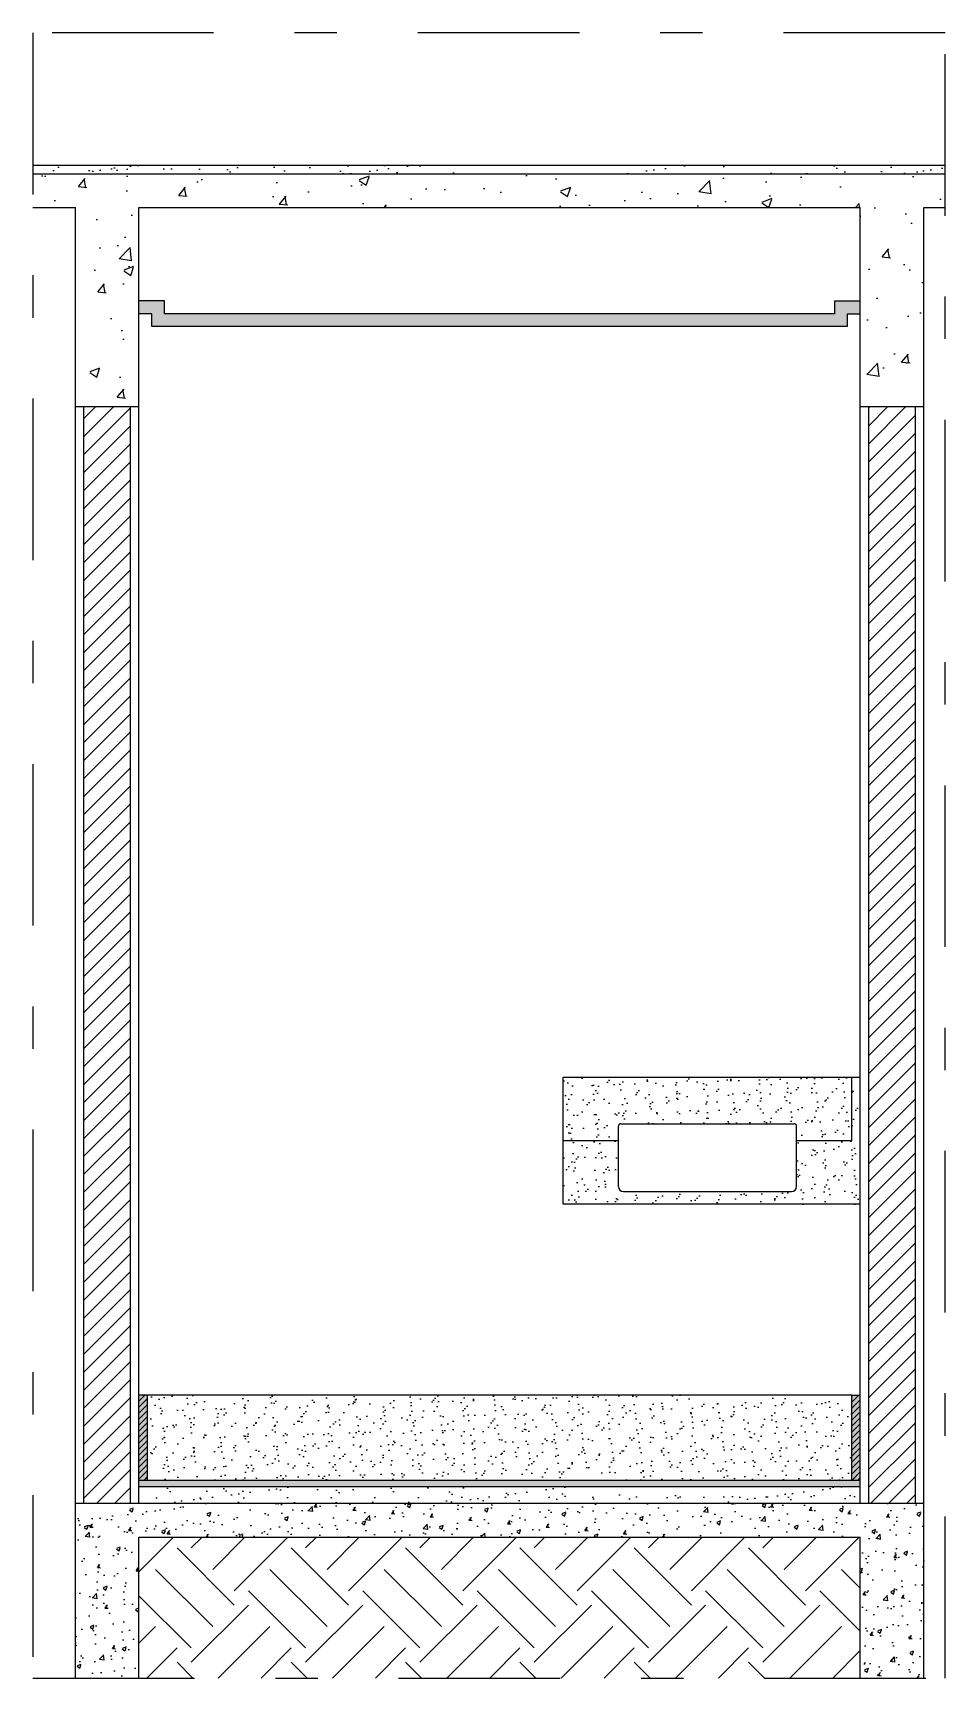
# Model space of a CAD drawing. Header units: millimetres. Extents: x 1999 to 2304, y 1614 to 1800.
# Drawn here: x 2231.568 to 2233.718, y 1625.67 to 1629.549 of the extents above; entities that cross this region are included whole.
import ezdxf

# ---------------------------------------------------------------- set-up
doc = ezdxf.new("R2010")
doc.units = ezdxf.units.MM
doc.header["$LTSCALE"] = 0.03
doc.linetypes.add('DASHDOT', pattern=[25.4, 12.7, -6.35, 0, -6.35])
for name, color, linetype in [('BANCADAS', 5, 'Continuous'), ('LOUÇAS E METAIS', 5, 'Continuous'), ('PL09', 9, 'Continuous'), ('PL1', 1, 'Continuous'), ('PL2', 2, 'Continuous'), ('PL251', 251, 'Continuous'), ('PL3', 3, 'Continuous'), ('PL6', 6, 'Continuous'), ('Vista Bancadas', 3, 'Continuous')]:
    doc.layers.add(name, color=color, linetype=linetype)
pattern_1 = [(45, (0, 0), (-0.02121320344, 0.02121320344), [])]
pattern_2 = [(45, (0, 0), (-0.007071067812, 0.007071067812), [])]

msp = doc.modelspace()

# ---------------------------------------------------------------- hatches: boundary and pattern name
at = {"layer": 'BANCADAS', "ltscale": 100}
h = msp.add_hatch(dxfattribs=at)
h.set_pattern_fill('AR-SAND', color=251, scale=0.001, angle=90)
h.paths.add_polyline_path([(2232.9485, 1626.8292), (2232.9485, 1626.9369), (2232.8185, 1626.9369), (2232.8185, 1626.7869), (2233.5185, 1626.7869), (2233.5185, 1627.0869), (2233.4985, 1627.0869), (2233.4985, 1626.9369), (2233.3685, 1626.9369), (2233.3685, 1626.8292, -0.414214), (2233.3562, 1626.8169), (2232.9608, 1626.8169, -0.414214)])
h = msp.add_hatch(dxfattribs=at)
h.set_pattern_fill('AR-SAND', color=251, scale=0.001, angle=90)
h.paths.add_polyline_path([(2233.4985, 1627.0869), (2232.8185, 1627.0869), (2232.8185, 1626.9369), (2232.9485, 1626.9369), (2232.9485, 1626.9713, -0.414214), (2232.954, 1626.9769), (2233.3629, 1626.9769, -0.414214), (2233.3685, 1626.9713), (2233.3685, 1626.9369), (2233.4985, 1626.9369)])
h = msp.add_hatch(color=9, dxfattribs=at)
h.dxf.hatch_style = 1
h.paths.add_polyline_path([(2231.8385, 1626.3369), (2231.8185, 1626.3369), (2231.8185, 1626.1369), (2231.8385, 1626.1369)])
h = msp.add_hatch(dxfattribs=at)
h.set_pattern_fill('_USER', color=6, scale=0.01, angle=45, pattern_type=0)
h.set_pattern_definition(pattern_2)
h.paths.add_polyline_path([(2231.8385, 1626.3369), (2231.8185, 1626.3369), (2231.8185, 1626.1369), (2231.8385, 1626.1369)])
h = msp.add_hatch(dxfattribs=at)
h.set_pattern_fill('AR-SAND', color=251, scale=0.001, angle=90)
h.paths.add_polyline_path([(2233.4985, 1626.3369), (2231.8385, 1626.3369), (2231.8385, 1626.1369), (2233.4985, 1626.1369)])
h = msp.add_hatch(color=9, dxfattribs=at)
h.dxf.hatch_style = 1
h.paths.add_polyline_path([(2233.5185, 1626.3369), (2233.4985, 1626.3369), (2233.4985, 1626.1369), (2233.5185, 1626.1369)])
h = msp.add_hatch(dxfattribs=at)
h.set_pattern_fill('_USER', color=6, scale=0.01, angle=45, pattern_type=0)
h.set_pattern_definition(pattern_2)
h.paths.add_polyline_path([(2233.5185, 1626.3369), (2233.4985, 1626.3369), (2233.4985, 1626.1369), (2233.5185, 1626.1369)])
at = {"layer": 'PL09', "ltscale": 100}
h = msp.add_hatch(dxfattribs=at)
h.set_pattern_fill('AR-SAND', color=251, scale=0.0013)
h.paths.add_polyline_path([(2233.7185, 1629.2369), (2231.5685, 1629.2369), (2231.5685, 1629.2169), (2233.7185, 1629.2169)])
h = msp.add_hatch(dxfattribs=at)
h.set_pattern_fill('AR-CONC', color=251, scale=0.0013)
h.paths.add_polyline_path([(2231.8185, 1629.1369), (2233.5185, 1629.1369), (2233.5185, 1628.6669), (2233.6685, 1628.6669), (2233.6685, 1629.1369), (2233.7185, 1629.1369), (2233.7185, 1629.2169), (2231.5685, 1629.2169), (2231.5685, 1629.1369), (2231.6685, 1629.1369), (2231.6685, 1628.6669), (2231.8185, 1628.6669)])
h = msp.add_hatch(color=256, dxfattribs=at)
h.dxf.hatch_style = 1
h.paths.add_polyline_path([(2233.4885, 1628.8869), (2233.5185, 1628.8869), (2233.5185, 1628.9174), (2233.4585, 1628.9174), (2233.4585, 1628.8869), (2231.8785, 1628.8869), (2231.8785, 1628.9174), (2231.8185, 1628.9174), (2231.8185, 1628.8869), (2231.8485, 1628.8869), (2231.8485, 1628.8569), (2233.4885, 1628.8569)])
h = msp.add_hatch(color=256, dxfattribs=at)
h.dxf.hatch_style = 1
h.paths.add_polyline_path([(2233.5185, 1626.1369), (2231.8185, 1626.1369), (2231.8185, 1626.1219), (2233.5185, 1626.1219)])
h = msp.add_hatch(dxfattribs=at)
h.set_pattern_fill('AR-SAND', color=251, scale=0.0013)
h.paths.add_polyline_path([(2233.5185, 1626.1219), (2231.8185, 1626.1219), (2231.8185, 1626.0819), (2233.5185, 1626.0819)])
at = {"layer": 'PL2', "ltscale": 100}
h = msp.add_hatch(dxfattribs=at)
h.set_pattern_fill('_USER', color=251, scale=0.03, angle=45, pattern_type=0)
h.set_pattern_definition(pattern_1)
h.paths.add_polyline_path([(2231.7985, 1628.6669), (2231.6885, 1628.6669), (2231.6885, 1626.0819), (2231.7985, 1626.0819)])
h = msp.add_hatch(dxfattribs=at)
h.set_pattern_fill('_USER', color=251, scale=0.03, angle=45, pattern_type=0)
h.set_pattern_definition(pattern_1)
h.paths.add_polyline_path([(2233.6485, 1628.6669), (2233.5385, 1628.6669), (2233.5385, 1626.0819), (2233.6485, 1626.0819)])
at = {"layer": 'PL251', "ltscale": 100}
h = msp.add_hatch(dxfattribs=at)
h.set_pattern_fill('AR-CONC', color=256, scale=0.0005)
h.paths.add_polyline_path([(2233.6685, 1626.0819), (2231.6685, 1626.0819), (2231.6685, 1625.6698), (2231.8185, 1625.6698), (2231.8185, 1626.0019), (2233.5185, 1626.0019), (2233.5185, 1625.6698), (2233.6685, 1625.6698)])
h = msp.add_hatch(dxfattribs=at)
h.set_pattern_fill('EARTH', color=256, scale=0.03, angle=45)
h.paths.add_polyline_path([(2233.5185, 1626.0019), (2231.8185, 1626.0019), (2231.8185, 1625.6698), (2233.5185, 1625.6698)])

# ---------------------------------------------------------------- linework, layer by layer
at = {"color": 5, "linetype": 'DASHDOT'}
msp.add_lwpolyline([(2233.7185, 1629.549), (2231.5685, 1629.549), (2231.5685, 1625.6698), (2233.7185, 1625.6698)], close=True, dxfattribs=at)
at = {"layer": 'BANCADAS', "color": 3}
for p, q in [((2231.8385, 1626.3369), (2231.8185, 1626.3369)), ((2231.8385, 1626.1369), (2231.8385, 1626.3369)), ((2233.4985, 1626.1369), (2233.4985, 1626.3369)), ((2233.4985, 1626.3369), (2233.5185, 1626.3369))]:
    msp.add_line(p, q, dxfattribs=at)
at = {"layer": 'LOUÇAS E METAIS', "color": 4}
for p, q in [((2233.3685, 1626.8292), (2233.3685, 1626.9713)), ((2232.9485, 1626.8292), (2232.9485, 1626.9369)), ((2233.3685, 1626.8292), (2233.3685, 1626.9369))]:
    msp.add_line(p, q, dxfattribs=at)
for centre, radius, start, end in [((2232.954, 1626.9713), 0.00555, 90, 180), ((2233.3629, 1626.9713), 0.00555, 0, 90), ((2232.9608, 1626.8292), 0.0123, 180, 270), ((2233.3562, 1626.8292), 0.0123, 270, 0)]:
    msp.add_arc(centre, radius, start, end, dxfattribs=at)
at = {"layer": 'PL1', "color": 6}
for p, q in [((2231.6885, 1626.0819), (2231.6885, 1628.6669)), ((2231.7985, 1626.0819), (2231.7985, 1628.6669)), ((2233.5385, 1626.0819), (2233.5385, 1628.6669)), ((2233.6485, 1626.0819), (2233.6485, 1628.6669))]:
    msp.add_line(p, q, dxfattribs=at)
at = {"layer": 'PL1'}
for p, q in [((2231.8185, 1625.6698), (2231.8185, 1626.0019)), ((2231.8185, 1626.0019), (2233.5185, 1626.0019)), ((2233.5185, 1625.6698), (2233.5185, 1626.0019))]:
    msp.add_line(p, q, dxfattribs=at)
at = {"layer": 'PL2'}
for p, q in [((2231.5685, 1629.2369), (2233.7185, 1629.2369)), ((2231.5685, 1629.2169), (2233.7185, 1629.2169)), ((2231.5685, 1629.1369), (2231.6685, 1629.1369)), ((2231.6685, 1625.6698), (2231.6685, 1629.1369)), ((2231.8185, 1626.0819), (2231.8185, 1629.1369)), ((2231.8185, 1629.1369), (2233.5185, 1629.1369)), ((2233.5185, 1626.0819), (2233.5185, 1629.1369)), ((2233.6685, 1625.6698), (2233.6685, 1629.1369)), ((2233.6685, 1629.1369), (2233.7185, 1629.1369)), ((2231.8185, 1628.6669), (2231.6685, 1628.6669)), ((2233.6685, 1628.6669), (2233.5185, 1628.6669)), ((2231.8185, 1626.1219), (2233.5185, 1626.1219)), ((2231.6685, 1626.0819), (2233.6685, 1626.0819))]:
    msp.add_line(p, q, dxfattribs=at)
at = {"layer": 'PL3'}
for p, q in [((2231.8785, 1628.9174), (2231.8185, 1628.9174)), ((2231.8785, 1628.8869), (2231.8785, 1628.9174)), ((2233.4585, 1628.8869), (2233.4585, 1628.9174)), ((2233.4585, 1628.9174), (2233.5185, 1628.9174)), ((2231.8485, 1628.8869), (2231.8185, 1628.8869)), ((2231.8485, 1628.8569), (2231.8485, 1628.8869)), ((2233.4885, 1628.8569), (2231.8485, 1628.8569)), ((2233.4585, 1628.8869), (2231.8785, 1628.8869)), ((2233.4885, 1628.8569), (2233.4885, 1628.8869)), ((2233.4885, 1628.8869), (2233.5185, 1628.8869)), ((2231.8185, 1626.1369), (2233.5185, 1626.1369))]:
    msp.add_line(p, q, dxfattribs=at)
at = {"layer": 'PL6'}
msp.add_line((2233.4985, 1626.3369), (2231.8385, 1626.3369), dxfattribs=at)
at = {"layer": 'Vista Bancadas', "color": 5}
for p, q in [((2232.8185, 1626.9369), (2232.8185, 1627.0869)), ((2232.8185, 1627.0869), (2233.4985, 1627.0869))]:
    msp.add_line(p, q, dxfattribs=at)
at = {"layer": 'Vista Bancadas', "color": 4}
for p, q in [((2233.4985, 1626.9369), (2233.4985, 1627.0869)), ((2233.4985, 1627.0869), (2233.5185, 1627.0869)), ((2232.9485, 1626.8292), (2232.9485, 1626.9713)), ((2232.954, 1626.9769), (2233.3629, 1626.9769)), ((2232.8185, 1626.7869), (2232.8185, 1626.9369)), ((2232.9485, 1626.9369), (2232.8185, 1626.9369)), ((2233.4985, 1626.9369), (2233.3685, 1626.9369)), ((2232.9608, 1626.8169), (2233.3562, 1626.8169)), ((2233.5185, 1626.7869), (2232.8185, 1626.7869))]:
    msp.add_line(p, q, dxfattribs=at)

doc.saveas('drawing.dxf')
